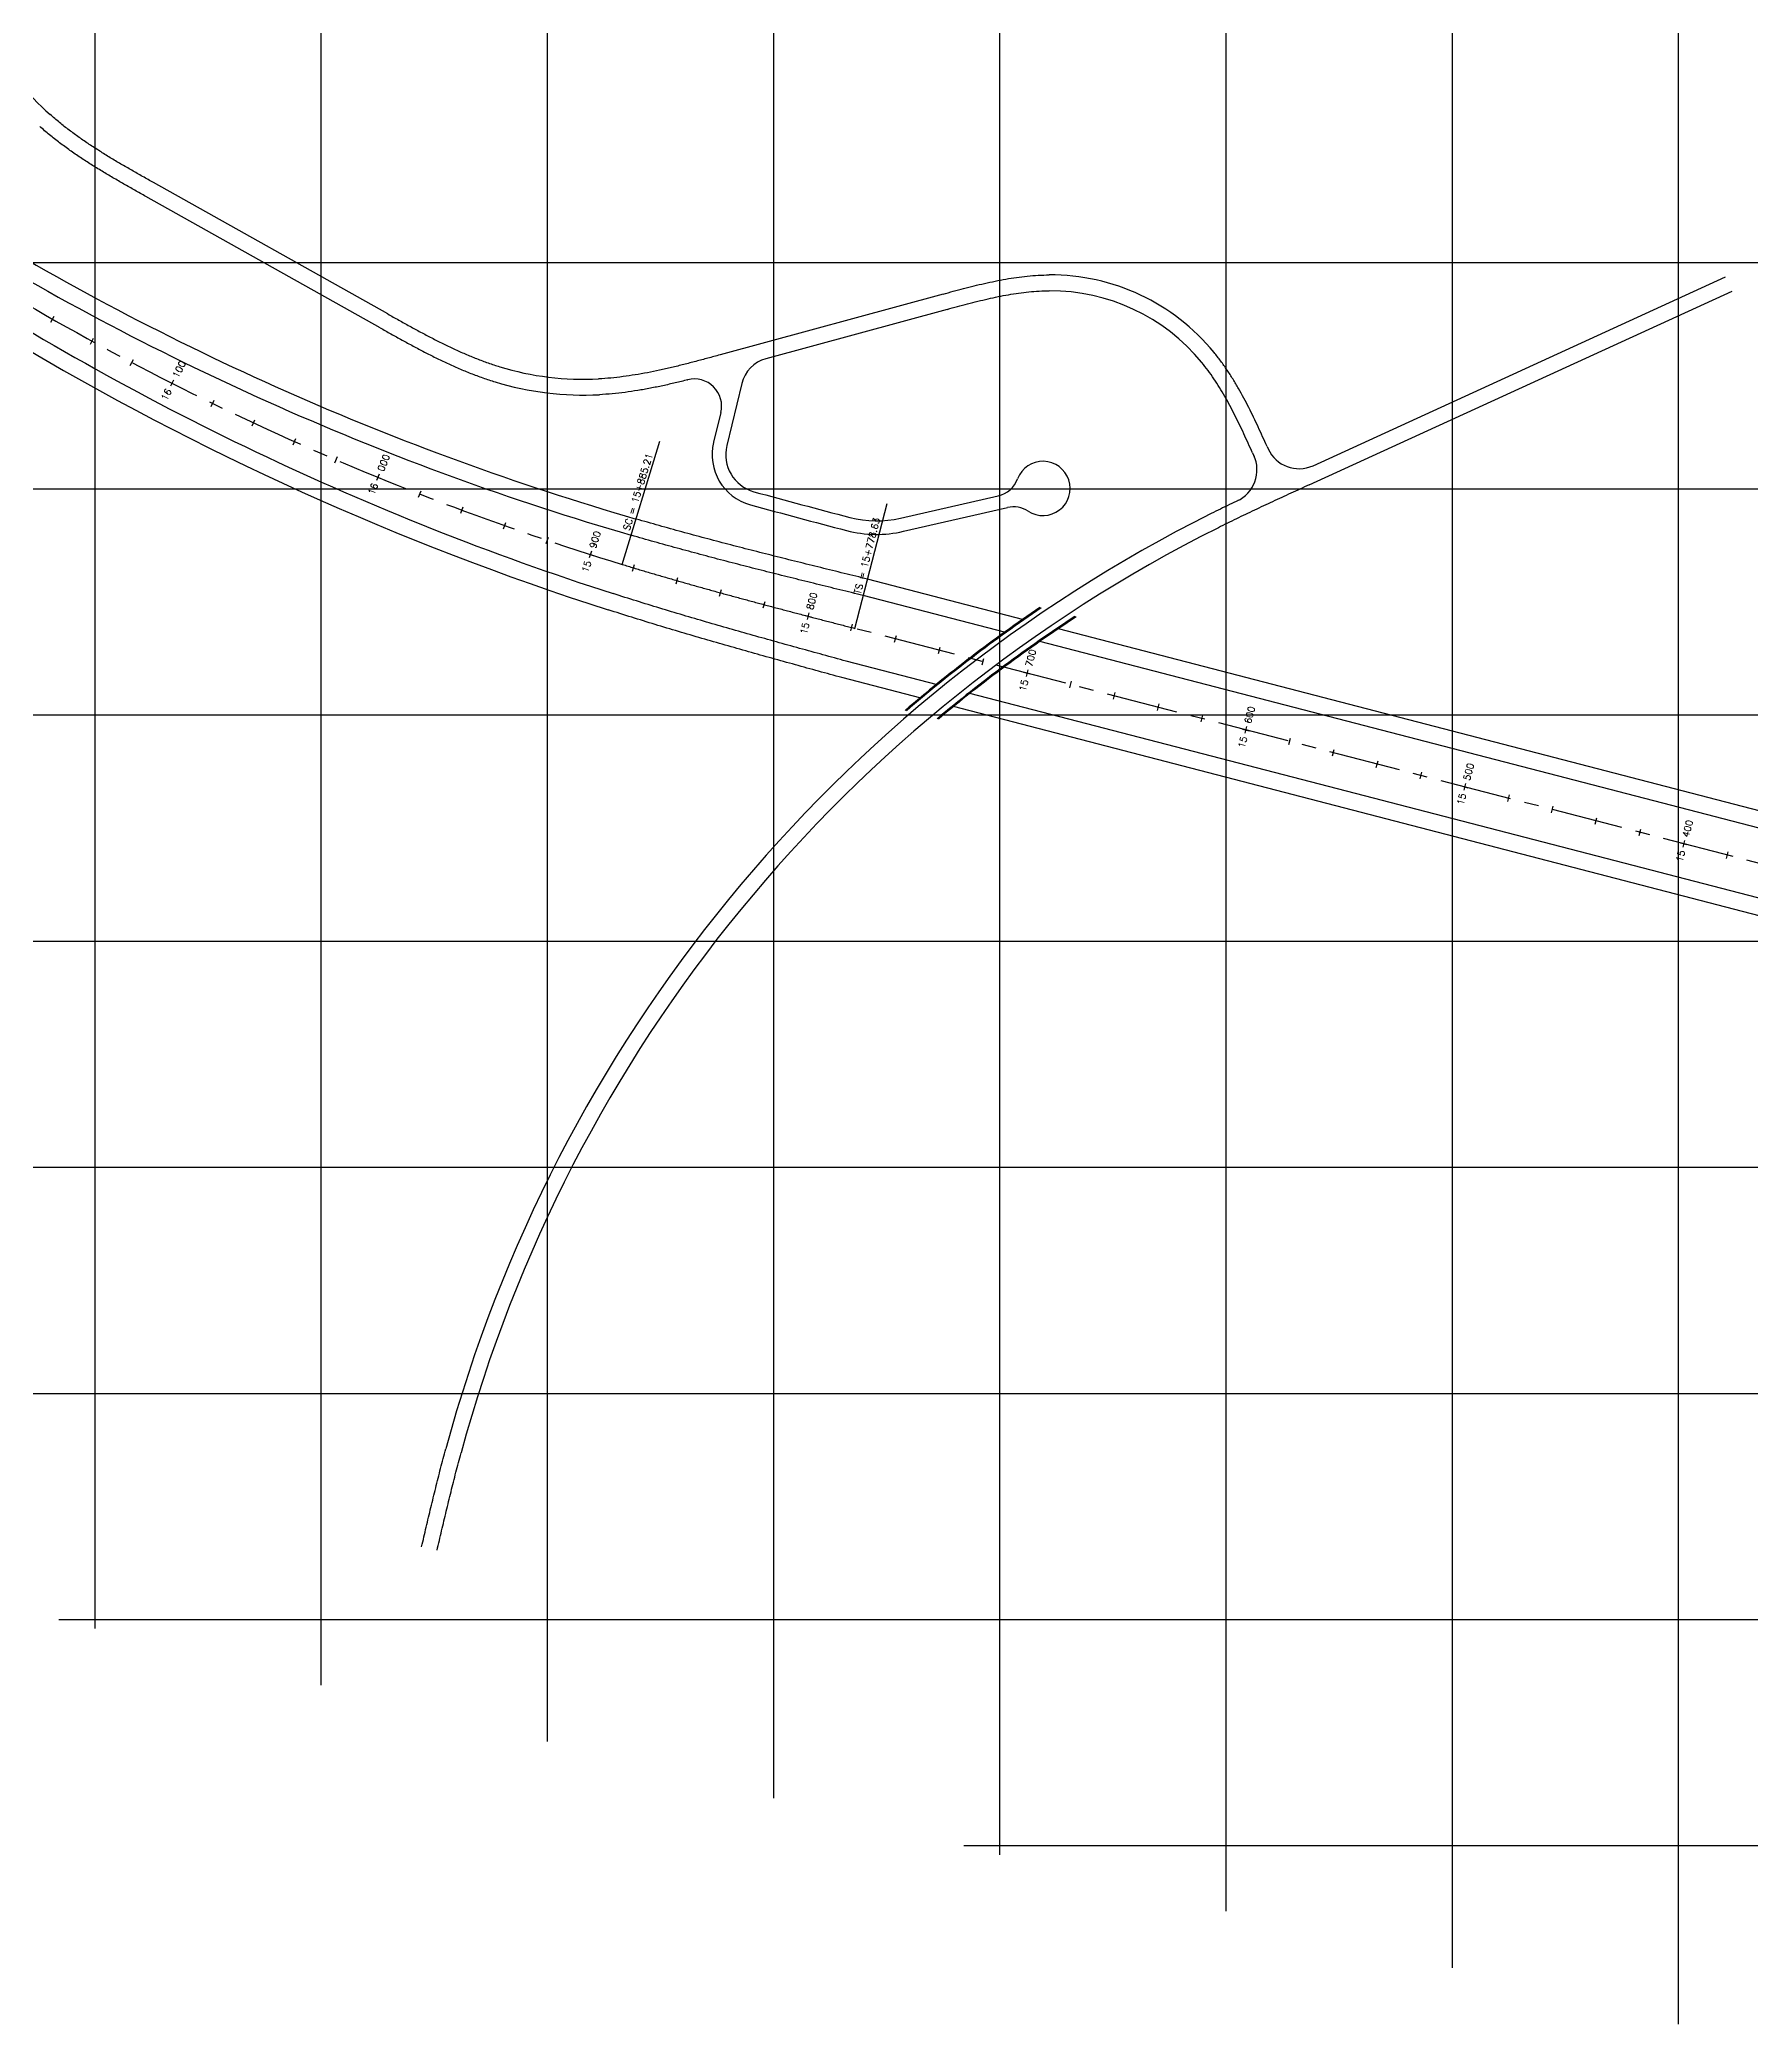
# Model space of a CAD drawing. Extents: x 271592 to 276472, y 5017148 to 5019400.
# Drawn here: x 273976 to 274732, y 5017521 to 5018399 of the extents above; entities that cross this region are included whole.
import ezdxf
from ezdxf.enums import TextEntityAlignment as Align

# ---------------------------------------------------------------- set-up
doc = ezdxf.new("R2010")
doc.units = 0
doc.header["$LTSCALE"] = 25.4
doc.header["$MEASUREMENT"] = 0
doc.linetypes.add('CENTER', pattern=[2, 1.25, -0.25, 0.25, -0.25])
doc.layers.get('0').update_dxf_attribs({"linetype": 'CONTINUOUS'})
for name, color, linetype in [('CL', 1, 'CENTER'), ('EP', 6, 'CONTINUOUS'), ('GRID', 15, 'CONTINUOUS'), ('STA_LBL', 4, 'CONTINUOUS'), ('STA_PLBL', 3, 'CONTINUOUS')]:
    doc.layers.add(name, color=color, linetype=linetype)
doc.styles.add('3MM', font='simplex.shx', dxfattribs={"height": 3})

# ---------------------------------------------------------------- blocks, each defined once
blk = doc.blocks.new('STA_TIC')
blk.add_line((0, -0.04165), (0, 0.04165))
blk = doc.blocks.new('STALBL')
for p, q in [((0.042, 0), (-0.042, 0)), ((0, 0.042), (0, -0.041))]:
    blk.add_line(p, q)
blk.add_attdef('STAMAN', text='', height=0.0833).set_placement((-0.08, 0), align=Align.MIDDLE_RIGHT)
blk.add_attdef('STAPRE', text='', height=0.0833).set_placement((0.08, 0), align=Align.MIDDLE_LEFT)

msp = doc.modelspace()

# ---------------------------------------------------------------- linework, layer by layer
at = {"layer": 'CL'}
msp.add_line((275461.6, 5017845.72), (274335.79, 5018138.26), dxfattribs=at)
msp.add_lwpolyline([(274335.79, 5018138.26, -0.000071), (274325.48, 5018140.95, -0.00032), (274315.17, 5018143.64, -0.000533), (274304.86, 5018146.34, -0.000746), (274294.56, 5018149.08, -0.000959), (274284.27, 5018151.85, -0.001172), (274273.99, 5018154.66, -0.001386), (274263.72, 5018157.53, -0.001599), (274253.47, 5018160.46, -0.001812), (274243.24, 5018163.45, -0.002061), (274233.04, 5018166.53, -0.002238)], format="xyb", dxfattribs=at)
msp.add_arc((274598.69, 5019361.85), 1250, 237.58561, 252.99127, dxfattribs=at)
at = {"layer": 'EP'}
for p, q in [((274129.38, 5018277.28), (274025.87, 5018335.35)), ((274125.96, 5018271.17), (274022.44, 5018329.24)), ((274538.39, 5018210.2), (274720.77, 5018293.76)), ((274374.84, 5018286.07), (274276.26, 5018259.19)), ((274536.66, 5018201.71), (274723.68, 5018287.39)), ((274376.68, 5018279.32), (274296.55, 5018257.47)), ((274285.92, 5018246.54), (274279.25, 5018219.1)), ((274276.63, 5018233.7), (274273.42, 5018220.52)), ((274518.06, 5018218.73), (274518.56, 5018217.61)), ((274511.68, 5018215.84), (274512.39, 5018214.27)), ((274356, 5018187.01), (274399.28, 5018196.93)), ((274357.34, 5018181.17), (274403.29, 5018191.69)), ((274410.58, 5018142.08), (274341.45, 5018160.04)), ((274402.59, 5018136.41), (274339.57, 5018152.78)), ((275465.38, 5017860.24), (274417.64, 5018132.49)), ((275467.26, 5017867.5), (274425.84, 5018138.11)), ((274372.36, 5018113.26), (274332.02, 5018123.75)), ((274365.21, 5018107.37), (274330.14, 5018116.49)), ((275457.83, 5017831.21), (274386.73, 5018109.53)), ((275455.95, 5017823.95), (274379.43, 5018103.68))]:
    msp.add_line(p, q, dxfattribs=at)
for points in [[(274022.44, 5018329.24, -0.000356), (274017.59, 5018331.97, -0.001603), (274012.74, 5018334.72, -0.002672), (274007.9, 5018337.52, -0.003741), (274003.08, 5018340.4, -0.00481), (273998.3, 5018343.36, -0.005878), (273993.57, 5018346.43, -0.006947), (273988.91, 5018349.63, -0.008016), (273984.33, 5018352.98, -0.009084), (273979.86, 5018356.49, -0.010331), (273975.52, 5018360.18, -0.010331)], [(274025.87, 5018335.35, -0.000356), (274021.03, 5018338.07, -0.001603), (274016.22, 5018340.8, -0.002672), (274011.44, 5018343.56, -0.003741), (274006.71, 5018346.38, -0.00481), (274002.04, 5018349.27, -0.005878), (273997.45, 5018352.26, -0.006947), (273992.95, 5018355.35, -0.008016), (273988.56, 5018358.56, -0.009085), (273984.28, 5018361.92, -0.010332), (273980.16, 5018365.42, -0.010332)], [(274374.84, 5018286.07, -0.000435), (274379.38, 5018287.3, -0.001956), (274383.94, 5018288.52, -0.00326), (274388.53, 5018289.69, -0.004564), (274393.16, 5018290.79, -0.005868), (274397.83, 5018291.8, -0.007172), (274402.54, 5018292.7, -0.008476), (274407.3, 5018293.44, -0.00978), (274412.09, 5018294.02, -0.011083), (274416.93, 5018294.39, -0.012604), (274421.79, 5018294.54, -0.012604)], [(274376.68, 5018279.32, -0.000435), (274381.2, 5018280.55, -0.001956), (274385.71, 5018281.75, -0.00326), (274390.22, 5018282.9, -0.004564), (274394.72, 5018283.97, -0.005868), (274399.23, 5018284.95, -0.007172), (274403.74, 5018285.8, -0.008476), (274408.26, 5018286.51, -0.00978), (274412.79, 5018287.05, -0.011085), (274417.32, 5018287.4, -0.012606), (274421.83, 5018287.54, -0.012606)], [(274125.96, 5018271.17, 0.000356), (274130.81, 5018268.45, 0.001603), (274135.69, 5018265.75, 0.002672), (274140.61, 5018263.08, 0.003741), (274145.57, 5018260.46, 0.00481), (274150.59, 5018257.93, 0.005878), (274155.68, 5018255.49, 0.006947), (274160.84, 5018253.18, 0.008016), (274166.08, 5018251.02, 0.009084), (274171.41, 5018249.04, 0.010331), (274176.83, 5018247.25, 0.010331)], [(274129.38, 5018277.28, 0.000356), (274134.23, 5018274.57, 0.001603), (274139.07, 5018271.88, 0.002672), (274143.92, 5018269.25, 0.003741), (274148.79, 5018266.68, 0.00481), (274153.69, 5018264.2, 0.005878), (274158.63, 5018261.84, 0.006947), (274163.61, 5018259.61, 0.008016), (274168.65, 5018257.54, 0.009085), (274173.74, 5018255.64, 0.010332), (274178.88, 5018253.95, 0.010332)], [(274276.26, 5018259.19, -0.000356), (274270.9, 5018257.74, -0.001603), (274265.56, 5018256.31, -0.002672), (274260.21, 5018254.93, -0.003741), (274254.87, 5018253.62, -0.00481), (274249.51, 5018252.41, -0.005878), (274244.15, 5018251.31, -0.006947), (274238.77, 5018250.36, -0.008016), (274233.38, 5018249.57, -0.009085), (274227.98, 5018248.96, -0.010332), (274222.59, 5018248.57, -0.010332)], [(274511.68, 5018215.84, 0.000435), (274509.74, 5018220.1, 0.001956), (274507.79, 5018224.34, 0.00326), (274505.8, 5018228.55, 0.004564), (274503.75, 5018232.7, 0.005868), (274501.63, 5018236.79, 0.007172), (274499.41, 5018240.81, 0.008476), (274497.07, 5018244.75, 0.00978), (274494.61, 5018248.58, 0.011085), (274491.99, 5018252.29, 0.012606), (274489.22, 5018255.86, 0.012606)], [(274518.06, 5018218.73, 0.000435), (274516.11, 5018223.01, 0.001956), (274514.14, 5018227.3, 0.00326), (274512.11, 5018231.58, 0.004564), (274510.01, 5018235.85, 0.005868), (274507.81, 5018240.09, 0.007172), (274505.49, 5018244.29, 0.008476), (274503.03, 5018248.42, 0.00978), (274500.41, 5018252.49, 0.011083), (274497.62, 5018256.45, 0.012604), (274494.63, 5018260.29, 0.012604)], [(274262.03, 5018248.16, -0.000049), (274261.93, 5018248.14, -0.003741), (274256.48, 5018246.81, -0.00481), (274250.99, 5018245.56, -0.005878), (274245.47, 5018244.44, -0.006947), (274239.9, 5018243.45, -0.008016), (274234.29, 5018242.62, -0.009084), (274228.64, 5018241.99, -0.010331), (274222.95, 5018241.57, -0.010331)], [(274536.66, 5018201.71, 0.000057), (274532.62, 5018199.85, 0.000257), (274528.58, 5018198, 0.000428), (274524.55, 5018196.14, 0.000599), (274520.52, 5018194.28, 0.00077), (274516.5, 5018192.4, 0.000941), (274512.49, 5018190.51, 0.001112), (274508.49, 5018188.61, 0.001283), (274504.5, 5018186.69, 0.001454), (274500.53, 5018184.75, 0.001653), (274496.56, 5018182.78, 0.001653)], [(274505.41, 5018194.89, 0.001262), (274501.45, 5018192.99, 0.001454), (274497.44, 5018191.03, 0.001653), (274493.43, 5018189.04, 0.001653)], [(274341.45, 5018160.04, -0.000071), (274331.11, 5018162.57, -0.00032), (274320.79, 5018165.11, -0.000533), (274310.49, 5018167.66, -0.000746), (274300.21, 5018170.23, -0.000959), (274289.97, 5018172.84, -0.001172), (274279.75, 5018175.48, -0.001386), (274269.57, 5018178.17, -0.001599), (274259.42, 5018180.91, -0.001812), (274249.3, 5018183.72, -0.002061), (274239.23, 5018186.6, -0.002061)], [(274339.57, 5018152.78, -0.000071), (274329.22, 5018155.32, -0.00032), (274318.89, 5018157.86, -0.000533), (274308.57, 5018160.41, -0.000746), (274298.28, 5018162.99, -0.000959), (274288.01, 5018165.6, -0.001172), (274277.75, 5018168.25, -0.001386), (274267.53, 5018170.95, -0.001599), (274257.33, 5018173.71, -0.001812), (274247.17, 5018176.53, -0.002061), (274237.04, 5018179.43, -0.002061)], [(274332.02, 5018123.75, -0.000071), (274321.74, 5018126.57, -0.00032), (274311.45, 5018129.41, -0.000533), (274301.15, 5018132.27, -0.000746), (274290.84, 5018135.16, -0.000959), (274280.53, 5018138.09, -0.001172), (274270.23, 5018141.06, -0.001386), (274259.92, 5018144.09, -0.001599), (274249.62, 5018147.19, -0.001812), (274239.33, 5018150.36, -0.00206), (274229.06, 5018153.61, -0.00206)], [(274330.14, 5018116.49, -0.000071), (274319.85, 5018119.31, -0.00032), (274309.55, 5018122.15, -0.000533), (274299.23, 5018125.02, -0.000746), (274288.9, 5018127.91, -0.000959), (274278.57, 5018130.85, -0.001172), (274268.23, 5018133.83, -0.001386), (274257.88, 5018136.87, -0.001599), (274247.54, 5018139.98, -0.001812), (274237.2, 5018143.17, -0.00206), (274226.86, 5018146.44, -0.00206)], [(274144.35, 5017732.19, -0.000057), (274145.37, 5017736.51, -0.000257), (274146.39, 5017740.85, -0.000428), (274147.41, 5017745.18, -0.000599), (274148.45, 5017749.51, -0.00077), (274149.5, 5017753.84, -0.000941), (274150.56, 5017758.17, -0.001112), (274151.64, 5017762.5, -0.001283), (274152.74, 5017766.83, -0.001454), (274153.87, 5017771.15, -0.001653), (274155.03, 5017775.47, -0.001653)], [(274151.17, 5017730.59, -0.000057), (274152.18, 5017734.91, -0.000257), (274153.2, 5017739.24, -0.000428), (274154.22, 5017743.56, -0.000599), (274155.26, 5017747.88, -0.00077), (274156.3, 5017752.19, -0.000941), (274157.35, 5017756.49, -0.001112), (274158.43, 5017760.79, -0.001283), (274159.52, 5017765.08, -0.001454), (274160.64, 5017769.36, -0.001653), (274161.78, 5017773.64, -0.001653)]]:
    msp.add_lwpolyline(points, format="xyb", dxfattribs=at)
for centre, radius, start, end in [((274064.05, 5018460.11), 126.5, 209.86535, 228.46112), ((274581.65, 5019365.38), 1227.5, 238.39673, 253.80239), ((274581.63, 5019365.38), 1235, 238.39277, 253.79842), ((274615.81, 5019358.04), 1265, 236.79196, 252.19762), ((274422.3, 5018201.04), 93.5, 39.3214, 90.30924), ((274422.3, 5018201.04), 86.5, 39.3214, 90.30924), ((274615.83, 5019358.03), 1272.5, 239.11024, 252.20141), ((274215.96, 5018374.89), 126.5, 252.95591, 273.00472), ((274300.5, 5018243), 15, 105.25212, 166.33748), ((274215.96, 5018374.89), 133.5, 252.95591, 273.00472), ((274133.77, 5018755.71), 523.5, 284.17026, 284.18141), ((274264.97, 5018236.53), 12, 346.33748, 104.18141), ((274295.77, 5018215.08), 23, 166.33748, 254.59356), ((274295.77, 5018215.08), 17, 166.33748, 254.59356), ((274419.04, 5018200.13), 12, 236.99946, 159.2524), ((274498.64, 5018208.28), 15, 294.37227, 25.22424), ((274532.2, 5018223.86), 15, 204.63572, 294.37909), ((274396.6, 5018208.63), 12, 282.90531, 339.2524), ((275086.99, 5021086.33), 3001.27, 254.59356, 255.43372), ((275086.99, 5021086.33), 2995.27, 254.59356, 255.43372), ((274785.79, 5017604.58), 653.5, 116.57505, 164.84144), ((274345.5, 5018232.83), 47, 255.43372, 282.90531), ((274405.97, 5018180), 12, 56.99946, 102.90531), ((274785.79, 5017604.58), 646.5, 116.57505, 164.84144), ((274345.5, 5018232.83), 53, 255.43372, 282.90531), ((274785.79, 5017604.58), 655.95, 124.14238, 130.68753), ((274785.79, 5017604.58), 655.5, 124.10782, 130.66025), ((274785.79, 5017604.58), 644.05, 123.20585, 129.94991), ((274785.79, 5017604.58), 643.6, 123.16948, 129.92135)]:
    msp.add_arc(centre, radius, start, end, dxfattribs=at)
at = {"layer": 'GRID'}
for p, q in [((274000, 5017696), (274000, 5018874.6)), ((274100, 5017671), (274100, 5018849.6)), ((274200, 5017646), (274200, 5018824.6)), ((274300, 5017621), (274300, 5018799.6)), ((274400, 5017596), (274400, 5018774.6)), ((274500, 5017571), (274500, 5018749.6)), ((274600, 5017546), (274600, 5018724.6)), ((274700, 5017521), (274700, 5018699.6)), ((271684.54, 5018300), (276298.41, 5018300)), ((271984, 5018200), (276471.69, 5018200)), ((272384, 5018100), (276371.61, 5018100)), ((272784, 5018000), (276349.84, 5018000)), ((273184, 5017900), (276391.77, 5017900)), ((273584, 5017800), (276412.84, 5017800)), ((273984, 5017700), (276398.13, 5017700)), ((274384, 5017600), (276383.42, 5017600))]:
    msp.add_line(p, q, dxfattribs=at)
at = {"layer": 'STA_PLBL'}
for p, q in [((274233.04, 5018166.53), (274249.71, 5018221.04)), ((274335.79, 5018138.26), (274350.13, 5018193.43))]:
    msp.add_line(p, q, dxfattribs=at)

# ---------------------------------------------------------------- block references
at = {"layer": 'STA_LBL', "xscale": 36.014405762304925, "yscale": 36.014405762304925, "zscale": 36.014405762304925}
for p, rotation in [((273981.18, 5018275.03), 330.3959322755298), ((273998.65, 5018265.29), 331.3126647477389), ((274016.27, 5018255.83), 332.22939721994794), ((274051.96, 5018237.76), 334.06286216436615), ((274070.01, 5018229.16), 334.97959463657526), ((274088.2, 5018220.84), 335.89632710878436), ((274106.52, 5018212.82), 336.8130595809934), ((274143.54, 5018197.66), 338.6465245254116), ((274162.22, 5018190.53), 339.5632569976207), ((274181.02, 5018183.7), 340.4799894698298), ((274199.92, 5018177.17), 341.3967219420389), ((274238.03, 5018165.01), 343.2243444653222), ((274257.22, 5018159.38), 344.0102291378775), ((274276.47, 5018153.98), 344.6240866998159), ((274295.78, 5018148.75), 345.06591715113734), ((274334.47, 5018138.61), 345.43349672192926), ((274353.83, 5018133.58), 345.43389886916077), ((274373.18, 5018128.55), 345.43389886916077), ((274392.54, 5018123.52), 345.43389886916077), ((274431.26, 5018113.46), 345.43389886916077), ((274450.61, 5018108.43), 345.43389886916077), ((274469.97, 5018103.4), 345.43389886916077), ((274489.33, 5018098.37), 345.43389886916077), ((274528.04, 5018088.31), 345.43389886916077), ((274547.4, 5018083.28), 345.43389886916077), ((274566.76, 5018078.25), 345.43389886916077), ((274586.11, 5018073.22), 345.43389886916077), ((274624.83, 5018063.16), 345.43389886916077), ((274644.19, 5018058.13), 345.43389886916077), ((274663.54, 5018053.1), 345.43389886916077), ((274682.9, 5018048.07), 345.43389886916077), ((274721.61, 5018038.01), 345.43389886916077)]:
    msp.add_blockref('STA_TIC', p, dxfattribs=dict(at, rotation=rotation))
at = {"layer": 'STA_LBL'}
ref = msp.add_blockref('STALBL', (274034.04, 5018246.65), dxfattribs=dict(at, xscale=36.014405762304925, yscale=36.014405762304925, zscale=36.014405762304925, rotation=63.14612969215707))
ref.add_attrib('STAMAN', '16', dxfattribs={"height": 3, "rotation": 63.14613, "style": '3MM'}).set_placement((274034.01, 5018243.27), align=Align.RIGHT)
ref.add_attrib('STAPRE', '100', (274036.75, 5018248.68), dxfattribs={"height": 3, "rotation": 63.14613, "style": '3MM'})
ref = msp.add_blockref('STALBL', (274124.97, 5018205.1), dxfattribs=dict(at, xscale=36.014405762304925, yscale=36.014405762304925, zscale=36.014405762304925, rotation=67.72979205320254))
ref.add_attrib('STAMAN', '16', dxfattribs={"height": 3, "rotation": 67.72979, "style": '3MM'}).set_placement((274125.21, 5018201.73), align=Align.RIGHT)
ref.add_attrib('STAPRE', '000', (274127.5, 5018207.33), dxfattribs={"height": 3, "rotation": 67.72979, "style": '3MM'})
ref = msp.add_blockref('STALBL', (274218.92, 5018170.94), dxfattribs=dict(at, xscale=36.014405762304925, yscale=36.014405762304925, zscale=36.014405762304925, rotation=72.31345441424796))
ref.add_attrib('STAMAN', '15', dxfattribs={"height": 3, "rotation": 72.31345, "style": '3MM'}).set_placement((274219.43, 5018167.6), align=Align.RIGHT)
ref.add_attrib('STAPRE', '900', (274221.27, 5018173.37), dxfattribs={"height": 3, "rotation": 72.31345, "style": '3MM'})
ref = msp.add_blockref('STALBL', (274315.12, 5018143.65), dxfattribs=dict(at, xscale=36.014405762304925, yscale=36.014405762304925, zscale=36.014405762304925, rotation=75.33572049184176))
ref.add_attrib('STAMAN', '15', dxfattribs={"height": 3, "rotation": 75.33572, "style": '3MM'}).set_placement((274315.8, 5018140.34), align=Align.RIGHT)
ref.add_attrib('STAPRE', '800', (274317.33, 5018146.2), dxfattribs={"height": 3, "rotation": 75.33572, "style": '3MM'})
ref = msp.add_blockref('STALBL', (274411.9, 5018118.49), dxfattribs=dict(at, xscale=36.014405762304925, yscale=36.014405762304925, zscale=36.014405762304925, rotation=75.43389886916074))
ref.add_attrib('STAMAN', '15', dxfattribs={"height": 3, "rotation": 75.4339, "style": '3MM'}).set_placement((274412.59, 5018115.18), align=Align.RIGHT)
ref.add_attrib('STAPRE', '700', (274414.11, 5018121.04), dxfattribs={"height": 3, "rotation": 75.4339, "style": '3MM'})
ref = msp.add_blockref('STALBL', (274508.68, 5018093.34), dxfattribs=dict(at, xscale=36.014405762304925, yscale=36.014405762304925, zscale=36.014405762304925, rotation=75.43389886916074))
ref.add_attrib('STAMAN', '15', dxfattribs={"height": 3, "rotation": 75.4339, "style": '3MM'}).set_placement((274509.38, 5018090.03), align=Align.RIGHT)
ref.add_attrib('STAPRE', '600', (274510.9, 5018095.89), dxfattribs={"height": 3, "rotation": 75.4339, "style": '3MM'})
ref = msp.add_blockref('STALBL', (274605.47, 5018068.19), dxfattribs=dict(at, xscale=36.014405762304925, yscale=36.014405762304925, zscale=36.014405762304925, rotation=75.43389886916074))
ref.add_attrib('STAMAN', '15', dxfattribs={"height": 3, "rotation": 75.4339, "style": '3MM'}).set_placement((274606.16, 5018064.88), align=Align.RIGHT)
ref.add_attrib('STAPRE', '500', (274607.68, 5018070.74), dxfattribs={"height": 3, "rotation": 75.4339, "style": '3MM'})
ref = msp.add_blockref('STALBL', (274702.26, 5018043.04), dxfattribs=dict(at, xscale=36.014405762304925, yscale=36.014405762304925, zscale=36.014405762304925, rotation=75.43389886916074))
ref.add_attrib('STAMAN', '15', dxfattribs={"height": 3, "rotation": 75.4339, "style": '3MM'}).set_placement((274702.95, 5018039.73), align=Align.RIGHT)
ref.add_attrib('STAPRE', '400', (274704.47, 5018045.59), dxfattribs={"height": 3, "rotation": 75.4339, "style": '3MM'})

# ---------------------------------------------------------------- texts
at = {"layer": 'STA_PLBL', "style": '3MM'}
for s, rotation, p in [('SC = 15+885.21', 72.99127, (274237.07, 5018180.98)), ('TS = 15+778.63', 75.4339, (274339.2, 5018152.88))]:
    msp.add_text(s, height=3, rotation=rotation, dxfattribs=at).set_placement(p, align=Align.BOTTOM_LEFT)

doc.saveas('drawing.dxf')
